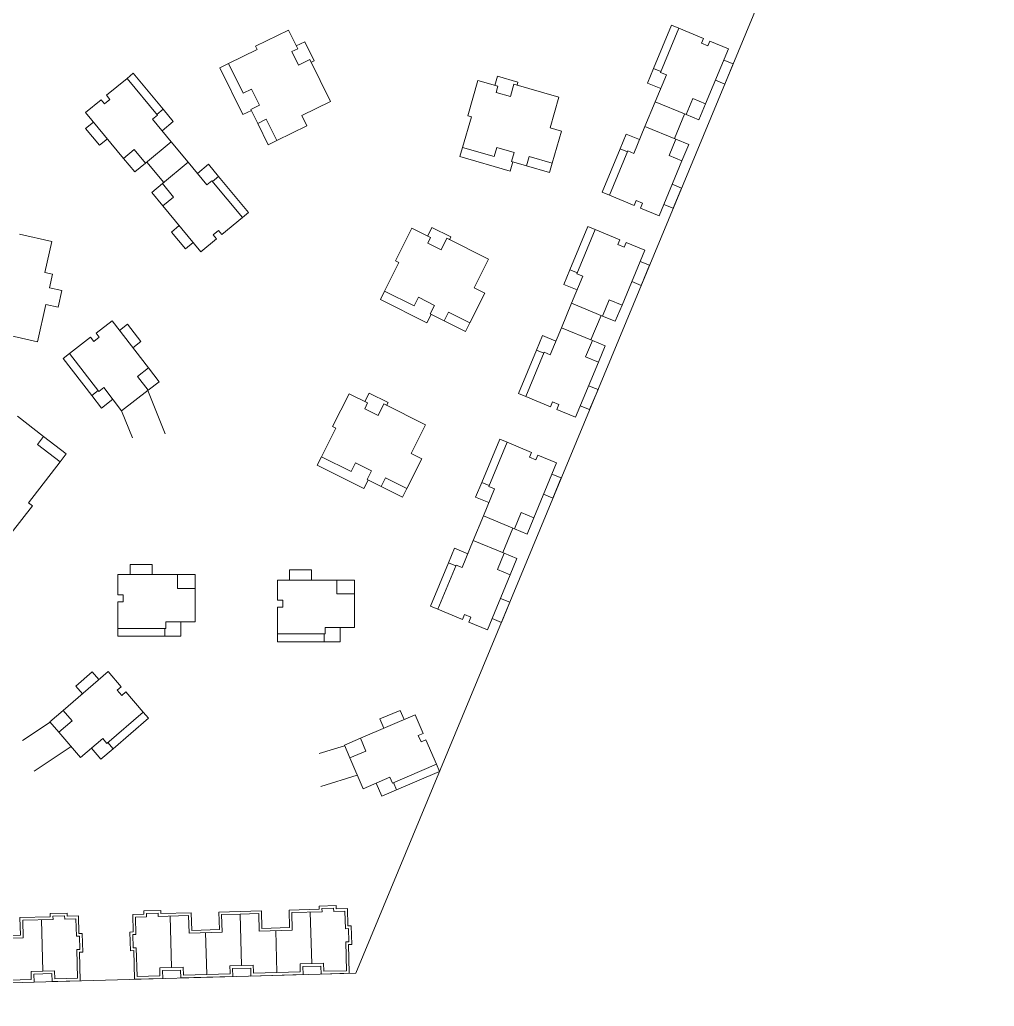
# Model space of a CAD drawing. Extents: x 109296 to 172296, y -14588 to 29909.
# Drawn here: x 121944 to 124143, y -11600 to -9373 of the extents above; entities that cross this region are included whole.
import ezdxf

# ---------------------------------------------------------------- set-up
doc = ezdxf.new("R2010")
doc.units = 0
doc.header["$LTSCALE"] = 1000
doc.header["$MEASUREMENT"] = 0
doc.layers.add('140', color=2, linetype='Continuous', lineweight=5)

msp = doc.modelspace()

# ---------------------------------------------------------------- linework, layer by layer
at = {"layer": '140', "color": 7}
for p, q in [((122703.1, -11524.9), (124143.3, -8052)), ((123374.5, -9483.1), (123414.9, -9385.5)), ((123390.2, -9492.2), (123431.5, -9392.4)), ((123414.9, -9385.5), (123431.5, -9392.4)), ((123431.5, -9392.4), (123487, -9415.4)), ((122476.7, -9433.3), (122551.1, -9397)), ((122551.1, -9397), (122571.6, -9439)), ((123487, -9415.4), (123482.4, -9426.5)), ((122480.4, -9440.8), (122476.7, -9433.3)), ((122571.6, -9439), (122558.7, -9445.4)), ((122587.9, -9423.1), (122568.5, -9432.6)), ((122608.9, -9466.3), (122587.9, -9423.1)), ((123482.4, -9426.5), (123496.8, -9432.5)), ((123543.5, -9438.8), (123492, -9563)), ((123496.8, -9432.5), (123501.4, -9421.4)), ((123501.4, -9421.4), (123543.5, -9438.8)), ((122415.7, -9472.3), (122480.4, -9440.8)), ((122558.7, -9445.4), (122573.4, -9475.6)), ((122396.2, -9481.8), (122415.7, -9472.3)), ((122447.8, -9587.5), (122396.2, -9481.8)), ((122448.3, -9539.2), (122415.7, -9472.3)), ((122573.4, -9475.6), (122599.3, -9462.9)), ((122599.3, -9462.9), (122645.6, -9557.9)), ((122602.5, -9469.4), (122608.9, -9466.3)), ((123360.7, -9516.3), (123374.5, -9483.1)), ((123374.5, -9483.1), (123391.1, -9490)), ((123554, -9473.1), (123532.9, -9464.3)), ((123535.1, -9518.5), (123554, -9473.1)), ((122186.6, -9505.7), (122140.3, -9543.9)), ((122200.4, -9494.2), (122186.6, -9505.7)), ((122255.4, -9588.9), (122186.6, -9505.7)), ((122267.8, -9575.5), (122200.4, -9494.2)), ((123022.4, -9500.7), (123016.4, -9521.5)), ((123068.5, -9514), (123022.4, -9500.7)), ((123378.2, -9558.7), (123403.5, -9497.7)), ((123403.5, -9497.7), (123390.2, -9492.2)), ((122955.5, -9590.1), (122978.4, -9510.5)), ((122978.4, -9510.5), (123023.4, -9523.5)), ((123023.4, -9523.5), (123019.4, -9537.3)), ((123051.7, -9546.6), (123059.6, -9518.9)), ((123059.6, -9518.9), (123161.1, -9548.1)), ((123066.6, -9520.9), (123068.5, -9514)), ((123390.6, -9528.7), (123360.7, -9516.3)), ((123514.1, -9509.8), (123535.1, -9518.5)), ((122140.3, -9543.9), (122148, -9553.2)), ((122467.7, -9529.8), (122448.3, -9539.2)), ((122485.6, -9566.4), (122467.7, -9529.8)), ((123019.4, -9537.3), (123051.7, -9546.6)), ((123161.1, -9548.1), (123141.2, -9617.3)), ((123463.2, -9551), (123448, -9587.6)), ((123492, -9563), (123463.2, -9551)), ((122128.3, -9553.9), (122093.2, -9582.9)), ((122136, -9563.1), (122128.3, -9553.9)), ((122148, -9553.2), (122136, -9563.1)), ((122466.1, -9575.9), (122485.6, -9566.4)), ((122645.6, -9557.9), (122580.8, -9589.4)), ((123378.2, -9558.7), (123355.2, -9614.1)), ((123448, -9587.6), (123378.2, -9558.7)), ((123492, -9563), (123476.8, -9599.6)), ((122093.2, -9582.9), (122178.9, -9686.5)), ((122244.3, -9598), (122255.4, -9588.9)), ((122267.8, -9575.5), (122253.9, -9587)), ((122290.7, -9603.3), (122267.8, -9575.5)), ((122467.2, -9578.1), (122447.8, -9587.5)), ((122481.4, -9607.2), (122466.1, -9575.9)), ((122580.8, -9589.4), (122592.4, -9613.1)), ((122943.6, -9661.6), (122963.6, -9592.4)), ((122963.6, -9592.4), (122955.5, -9590.1)), ((123444.7, -9586.3), (123421.7, -9641.7)), ((123476.8, -9599.6), (123448, -9587.6)), ((122093.2, -9618.7), (122110.8, -9604.2)), ((122286.4, -9648.9), (122244.3, -9598)), ((122265.7, -9623.9), (122290.7, -9603.3)), ((122500.8, -9597.7), (122481.4, -9607.2)), ((122505, -9655.7), (122481.4, -9607.2)), ((122524.5, -9646.3), (122500.8, -9597.7)), ((122592.4, -9613.1), (122524.5, -9646.3)), ((123141.2, -9617.3), (123166.6, -9624.6)), ((123355.2, -9614.1), (123329.9, -9675.1)), ((123425, -9643.1), (123355.2, -9614.1)), ((122124.6, -9656.6), (122093.2, -9618.7)), ((123166.6, -9624.6), (123145.7, -9697.3)), ((123312.8, -9631.6), (123299.1, -9664.9)), ((123342.8, -9644), (123312.8, -9631.6)), ((122142.2, -9642.1), (122124.6, -9656.6)), ((122228.2, -9697.1), (122286.4, -9648.9)), ((122286.4, -9648.9), (122324.7, -9695.1)), ((122524.5, -9646.3), (122505, -9655.7)), ((122937.7, -9682.4), (122943.6, -9661.6)), ((123015.1, -9682.2), (122943.6, -9661.6)), ((123021.1, -9661.4), (123015.1, -9682.2)), ((123060.3, -9672.7), (123021.1, -9661.4)), ((123409.9, -9679.6), (123425, -9643.1)), ((123453.8, -9655), (123425, -9643.1)), ((123438.7, -9691.6), (123453.8, -9655)), ((122178.9, -9686.5), (122202.9, -9666.6)), ((122202.9, -9666.6), (122228.2, -9697.1)), ((123050.7, -9714.9), (122937.7, -9682.4)), ((123054.4, -9693.5), (123060.3, -9672.7)), ((123093.8, -9682.4), (123087.8, -9703.1)), ((123145.7, -9697.3), (123093.8, -9682.4)), ((123299.1, -9664.9), (123258.6, -9762.4)), ((123316.6, -9669.5), (123275.2, -9769.3)), ((123299.1, -9664.9), (123315.7, -9671.8)), ((123329.9, -9675.1), (123316.6, -9669.5)), ((123438.7, -9691.6), (123409.9, -9679.6)), ((122178.9, -9686.5), (122204.1, -9717)), ((122204.1, -9717), (122228.2, -9697.1)), ((122230.9, -9694.8), (122269.2, -9741)), ((122266.4, -9743.3), (122324.7, -9695.1)), ((122324.7, -9695.1), (122366.7, -9746)), ((122345.3, -9720.1), (122370.3, -9699.4)), ((122370.3, -9699.4), (122393.2, -9727.1)), ((123056.7, -9694.2), (123050.7, -9714.9)), ((123087.8, -9703.1), (123054.4, -9693.5)), ((123139.7, -9718), (123087.8, -9703.1)), ((123145.7, -9697.3), (123139.7, -9718)), ((123387.2, -9815.7), (123438.7, -9691.6)), ((122393.2, -9727.1), (122379.4, -9738.6)), ((122393.2, -9727.1), (122460.6, -9808.5)), ((122242.4, -9763.2), (122266.4, -9743.3)), ((122291.7, -9773.8), (122266.4, -9743.3)), ((122366.7, -9746), (122377.8, -9736.8)), ((122377.8, -9736.8), (122446.7, -9820)), ((123416.6, -9744.8), (123437.7, -9753.5)), ((122267.6, -9793.7), (122242.4, -9763.2)), ((122267.6, -9793.7), (122291.7, -9773.8)), ((123258.6, -9762.4), (123275.2, -9769.3)), ((123275.2, -9769.3), (123330.7, -9792.3)), ((123437.7, -9753.5), (123418.8, -9799)), ((122353.3, -9897.3), (122267.6, -9793.7)), ((123330.7, -9792.3), (123335.3, -9781.2)), ((123335.3, -9781.2), (123349.7, -9787.2)), ((123349.7, -9787.2), (123345.1, -9798.3)), ((123418.8, -9799), (123397.8, -9790.2)), ((122460.6, -9808.5), (122446.7, -9820)), ((123345.1, -9798.3), (123387.2, -9815.7)), ((122304.4, -9838.1), (122286.8, -9852.6)), ((122446.7, -9820), (122400.5, -9858.2)), ((123185.9, -9937.5), (123226.4, -9840)), ((123226.4, -9840), (123243, -9846.9)), ((121943.9, -9857.4), (122016.5, -9873.7)), ((122286.8, -9852.6), (122318.2, -9890.5)), ((122392.8, -9849), (122380.8, -9858.9)), ((122380.8, -9858.9), (122388.5, -9868.2)), ((122400.5, -9858.2), (122392.8, -9849)), ((122792.5, -9917.6), (122829.5, -9843.5)), ((122829.5, -9843.5), (122871.4, -9864.5)), ((122874.6, -9842), (122864.9, -9861.3)), ((122917.5, -9863.5), (122874.6, -9842)), ((123201.6, -9946.6), (123243, -9846.9)), ((123243, -9846.9), (123298.4, -9869.8)), ((122016.5, -9873.7), (122000.7, -9944)), ((122318.2, -9890.5), (122335.7, -9876)), ((122388.5, -9868.2), (122353.3, -9897.3)), ((122871.4, -9864.5), (122864.9, -9877.4)), ((122864.9, -9877.4), (122895, -9892.4)), ((122895, -9892.4), (122907.9, -9866.7)), ((122907.9, -9866.7), (123002.3, -9914)), ((122914.3, -9869.9), (122917.5, -9863.5)), ((123298.4, -9869.8), (123293.8, -9880.9)), ((123293.8, -9880.9), (123308.3, -9886.9)), ((123308.3, -9886.9), (123312.8, -9875.8)), ((123312.8, -9875.8), (123355, -9893.3)), ((123355, -9893.3), (123303.5, -10017.4)), ((122767.7, -9985.7), (122800, -9921.3)), ((122800, -9921.3), (122792.5, -9917.6)), ((123002.3, -9914), (122970, -9978.3)), ((123365.5, -9927.5), (123344.4, -9918.8)), ((123346.6, -9973), (123365.5, -9927.5)), ((122000.7, -9944), (122018.3, -9947.9)), ((122018.3, -9947.9), (122011.5, -9978.3)), ((123172.1, -9970.8), (123185.9, -9937.5)), ((123185.9, -9937.5), (123202.6, -9944.4)), ((123189.7, -10013.1), (123214.9, -9952.1)), ((123214.9, -9952.1), (123201.6, -9946.6)), ((123202.1, -9983.2), (123172.1, -9970.8)), ((123325.6, -9964.2), (123346.6, -9973)), ((122011.5, -9978.3), (122039.6, -9984.6)), ((122039.6, -9984.6), (122031.2, -10022.1)), ((122758.1, -10005), (122767.7, -9985.7)), ((122834.2, -10019), (122767.7, -9985.7)), ((122993.7, -9990.2), (122959.8, -10057.8)), ((122970, -9978.3), (122993.7, -9990.2)), ((122003.1, -10015.8), (121984.2, -10100.1)), ((122031.2, -10022.1), (122003.1, -10015.8)), ((122863.2, -10057.7), (122758.1, -10005)), ((122843.9, -9999.7), (122834.2, -10019)), ((122880.4, -10018), (122843.9, -9999.7)), ((122870.7, -10037.3), (122880.4, -10018)), ((123189.7, -10013.1), (123166.7, -10068.6)), ((123259.5, -10042.1), (123189.7, -10013.1)), ((123274.7, -10005.5), (123259.5, -10042.1)), ((123303.5, -10017.4), (123274.7, -10005.5)), ((123303.5, -10017.4), (123288.3, -10054)), ((122872.9, -10038.4), (122863.2, -10057.7)), ((122901.8, -10052.9), (122870.7, -10037.3)), ((122911.5, -10033.6), (122901.8, -10052.9)), ((122959.8, -10057.8), (122911.5, -10033.6)), ((123256.2, -10040.7), (123233.2, -10096.1)), ((122116.6, -10080.5), (122152.8, -10052.7)), ((122152.8, -10052.7), (122234.8, -10159.1)), ((122187.7, -10060.6), (122169.6, -10074.5)), ((122217.7, -10099.6), (122187.7, -10060.6)), ((122950.1, -10077.1), (122901.8, -10052.9)), ((122959.8, -10057.8), (122950.1, -10077.1)), ((123288.3, -10054), (123259.5, -10042.1)), ((121984.2, -10100.1), (121894, -10079.9)), ((122124, -10090), (122116.6, -10080.5)), ((123166.7, -10068.6), (123141.4, -10129.5)), ((123236.5, -10097.5), (123166.7, -10068.6)), ((122056.8, -10126.7), (122104.3, -10090)), ((122104.3, -10090), (122111.6, -10099.5)), ((122111.6, -10099.5), (122124, -10090)), ((122199.6, -10113.5), (122217.7, -10099.6)), ((123124.3, -10086.1), (123110.5, -10119.3)), ((123154.3, -10098.5), (123124.3, -10086.1)), ((123221.3, -10134.1), (123236.5, -10097.5)), ((123265.3, -10109.5), (123236.5, -10097.5)), ((122042.5, -10137.7), (122056.8, -10126.7)), ((122122.7, -10212.2), (122056.8, -10126.7)), ((123110.5, -10119.3), (123070.1, -10216.9)), ((123128.1, -10124), (123086.7, -10223.8)), ((123110.5, -10119.3), (123127.2, -10126.2)), ((123141.4, -10129.5), (123128.1, -10124)), ((123250.2, -10146), (123265.3, -10109.5)), ((122107, -10221.3), (122042.5, -10137.7)), ((123198.7, -10270.2), (123250.2, -10146)), ((123250.2, -10146), (123221.3, -10134.1)), ((122234.8, -10159.1), (122210.1, -10178.2)), ((122234.8, -10159.1), (122259, -10190.5)), ((122210.1, -10178.2), (122234.3, -10209.5)), ((122259, -10190.5), (122234.3, -10209.5)), ((122107, -10221.3), (122121.2, -10210.3)), ((122134.1, -10203.4), (122122.7, -10212.2)), ((122174.4, -10255.7), (122134.1, -10203.4)), ((122234.3, -10209.5), (122174.4, -10255.7)), ((122233.8, -10209.9), (122272.3, -10307.7)), ((122650.3, -10291.4), (122687.4, -10217.4)), ((122687.4, -10217.4), (122729.3, -10238.3)), ((122732.5, -10215.8), (122722.8, -10235.1)), ((122775.4, -10237.3), (122732.5, -10215.8)), ((123070.1, -10216.9), (123086.7, -10223.8)), ((123228.1, -10199.3), (123249.2, -10208)), ((123249.2, -10208), (123230.3, -10253.4)), ((122129, -10249.8), (122107, -10221.3)), ((122154.6, -10230), (122129, -10249.8)), ((122729.3, -10238.3), (122722.8, -10251.2)), ((122752.9, -10266.2), (122765.8, -10240.5)), ((122765.8, -10240.5), (122860.2, -10287.8)), ((122772.2, -10243.7), (122775.4, -10237.3)), ((123086.7, -10223.8), (123142.1, -10246.8)), ((123142.1, -10246.8), (123146.7, -10235.7)), ((123146.7, -10235.7), (123161.1, -10241.6)), ((122174.4, -10255.7), (122198.7, -10317.3)), ((122722.8, -10251.2), (122752.9, -10266.2)), ((123161.1, -10241.6), (123156.6, -10252.7)), ((123156.6, -10252.7), (123198.7, -10270.2)), ((123230.3, -10253.4), (123209.2, -10244.7)), ((121998.2, -10313.8), (121939.4, -10268.3)), ((122625.6, -10359.5), (122657.9, -10295.2)), ((122657.9, -10295.2), (122650.3, -10291.4)), ((122860.2, -10287.8), (122827.9, -10352.2)), ((121984.3, -10331.8), (121998.2, -10313.8)), ((122049.5, -10353.4), (121998.2, -10313.8)), ((122986.9, -10417.5), (123027.4, -10319.9)), ((123002.6, -10426.6), (123044, -10326.8)), ((123027.4, -10319.9), (123044, -10326.8)), ((123044, -10326.8), (123099.4, -10349.8)), ((122035.6, -10371.4), (121984.3, -10331.8)), ((122827.9, -10352.2), (122851.5, -10364)), ((123099.4, -10349.8), (123094.8, -10360.9)), ((121964.4, -10463.6), (122035.6, -10371.4)), ((122035.6, -10371.4), (122049.5, -10353.4)), ((122615.9, -10378.9), (122625.6, -10359.5)), ((122692.1, -10392.9), (122625.6, -10359.5)), ((122701.8, -10373.5), (122692.1, -10392.9)), ((122738.3, -10391.8), (122701.8, -10373.5)), ((122851.5, -10364), (122817.7, -10431.6)), ((123094.8, -10360.9), (123109.2, -10366.9)), ((123155.9, -10373.3), (123104.5, -10497.4)), ((123109.2, -10366.9), (123113.8, -10355.8)), ((123113.8, -10355.8), (123155.9, -10373.3)), ((122721.1, -10431.5), (122615.9, -10378.9)), ((122728.6, -10411.1), (122738.3, -10391.8)), ((122730.8, -10412.2), (122721.1, -10431.5)), ((122759.7, -10426.7), (122728.6, -10411.1)), ((122769.4, -10407.4), (122759.7, -10426.7)), ((122817.7, -10431.6), (122769.4, -10407.4)), ((122973.1, -10450.7), (122986.9, -10417.5)), ((122986.9, -10417.5), (123003.5, -10424.4)), ((123166.4, -10407.5), (123145.4, -10398.8)), ((123147.6, -10452.9), (123166.4, -10407.5)), ((122808, -10450.9), (122759.7, -10426.7)), ((122817.7, -10431.6), (122808, -10450.9)), ((122990.6, -10493.1), (123015.9, -10432.1)), ((123015.9, -10432.1), (123002.6, -10426.6)), ((121973, -10470.2), (121964.4, -10463.6)), ((123003, -10463.2), (122973.1, -10450.7)), ((123126.5, -10444.2), (123147.6, -10452.9)), ((121925.3, -10531.9), (121973, -10470.2)), ((123075.6, -10485.5), (123060.5, -10522)), ((123104.5, -10497.4), (123075.6, -10485.5)), ((122990.7, -10493.1), (122967.7, -10548.5)), ((123060.5, -10522), (122990.6, -10493.1)), ((123104.5, -10497.4), (123089.3, -10534)), ((123057.2, -10520.7), (123034.2, -10576.1)), ((123089.3, -10534), (123060.5, -10522)), ((122967.6, -10548.5), (122942.4, -10609.5)), ((123037.5, -10577.5), (122967.6, -10548.5)), ((122925.3, -10566.1), (122911.5, -10599.3)), ((122955.2, -10578.5), (122925.3, -10566.1)), ((123022.3, -10614.1), (123037.5, -10577.5)), ((123066.3, -10589.4), (123037.5, -10577.5)), ((123051.1, -10626), (123066.3, -10589.4)), ((122193.7, -10602.9), (122193.7, -10625.7)), ((122242.9, -10602.9), (122193.7, -10602.9)), ((122242.9, -10625.7), (122242.9, -10602.9)), ((122553.4, -10615.2), (122553.4, -10638)), ((122602.6, -10615.2), (122553.4, -10615.2)), ((122602.6, -10638), (122602.6, -10615.2)), ((122911.5, -10599.3), (122871.1, -10696.9)), ((122929.1, -10604), (122887.7, -10703.7)), ((122911.5, -10599.3), (122928.1, -10606.2)), ((122942.4, -10609.5), (122929.1, -10604)), ((123051.1, -10626), (123022.3, -10614.1)), ((122166.1, -10625.7), (122300.5, -10625.7)), ((122166.1, -10671.3), (122166.1, -10625.7)), ((122300.5, -10625.7), (122340.1, -10625.7)), ((122300.5, -10625.7), (122300.5, -10656.9)), ((122340.1, -10625.7), (122340.1, -10656.9)), ((122525.8, -10638), (122660.2, -10638)), ((122525.8, -10683.6), (122525.8, -10638)), ((122660.2, -10638), (122699.8, -10638)), ((122660.2, -10638), (122660.2, -10669.2)), ((122699.8, -10638), (122699.8, -10669.2)), ((122999.6, -10750.2), (123051.1, -10626)), ((122300.5, -10656.9), (122340.1, -10656.9)), ((122340.1, -10656.9), (122340.1, -10732.5)), ((122178.1, -10671.3), (122166.1, -10671.3)), ((122166.1, -10686.9), (122178.1, -10686.9)), ((122166.1, -10746.9), (122166.1, -10686.9)), ((122178.1, -10686.9), (122178.1, -10671.3)), ((122537.8, -10683.6), (122525.8, -10683.6)), ((122537.8, -10699.2), (122537.8, -10683.6)), ((122660.2, -10669.2), (122699.8, -10669.2)), ((122699.8, -10669.2), (122699.8, -10744.8)), ((123029.1, -10679.2), (123050.1, -10688)), ((122525.8, -10699.2), (122537.8, -10699.2)), ((122525.8, -10759.2), (122525.8, -10699.2)), ((122871.1, -10696.9), (122887.7, -10703.7)), ((122887.7, -10703.7), (122943.1, -10726.7)), ((123050.1, -10688), (123031.3, -10733.4)), ((122943.1, -10726.7), (122947.7, -10715.6)), ((122947.7, -10715.6), (122962.1, -10721.6)), ((122962.1, -10721.6), (122957.5, -10732.7)), ((123031.3, -10733.4), (123010.2, -10724.7)), ((122166.1, -10764.9), (122166.1, -10746.9)), ((122274.1, -10746.9), (122166.1, -10746.9)), ((122271.7, -10764.9), (122271.7, -10746.9)), ((122274.1, -10732.5), (122274.1, -10746.9)), ((122340.1, -10732.5), (122274.1, -10732.5)), ((122307.7, -10732.5), (122307.7, -10764.9)), ((122633.8, -10744.8), (122633.8, -10759.2)), ((122699.8, -10744.8), (122633.8, -10744.8)), ((122667.4, -10744.8), (122667.4, -10777.2)), ((122957.5, -10732.7), (122999.6, -10750.2)), ((122271.7, -10764.9), (122166.1, -10764.9)), ((122307.7, -10764.9), (122271.7, -10764.9)), ((122525.8, -10777.2), (122525.8, -10759.2)), ((122633.8, -10759.2), (122525.8, -10759.2)), ((122631.4, -10777.2), (122631.4, -10759.2)), ((122631.4, -10777.2), (122525.8, -10777.2)), ((122667.4, -10777.2), (122631.4, -10777.2)), ((122143.8, -10844.2), (122042.1, -10932)), ((122070.8, -10877.1), (122108, -10845)), ((122108, -10845), (122122.9, -10862.2)), ((122173.6, -10878.7), (122143.8, -10844.2)), ((122085.7, -10894.4), (122070.8, -10877.1)), ((122164.5, -10886.5), (122173.6, -10878.7)), ((122174.7, -10898.3), (122164.5, -10886.5)), ((122183.8, -10890.5), (122174.7, -10898.3)), ((122223, -10935.9), (122183.8, -10890.5)), ((122042.1, -10932), (122012.1, -10957.9)), ((122042.1, -10932), (122062.5, -10955.6)), ((122141.3, -11006.5), (122223, -10935.9)), ((122154.9, -11018.5), (122234.8, -10949.5)), ((122234.8, -10949.5), (122223, -10935.9)), ((122836.8, -10942.1), (122713.3, -10995.1)), ((122757.3, -10951.4), (122802.5, -10932)), ((122766.3, -10972.4), (122757.3, -10951.4)), ((122802.5, -10932), (122811.5, -10953)), ((122854.8, -10984), (122836.8, -10942.1)), ((121950.8, -11000.2), (122012.9, -10958.8)), ((122012.1, -10957.9), (122032.5, -10981.5)), ((122062.5, -10955.6), (122032.5, -10981.5)), ((122032.5, -10981.5), (122081.9, -11038.7)), ((122081.9, -11038.7), (122131.9, -10995.6)), ((122131.9, -10995.6), (122141.3, -11006.5)), ((122713.3, -10995.1), (122676.9, -11010.7)), ((122713.3, -10995.1), (122725.6, -11023.8)), ((122843.8, -10988.7), (122854.8, -10984)), ((122849.9, -11003), (122843.8, -10988.7)), ((122861, -10998.3), (122849.9, -11003)), ((122884.6, -11053.4), (122861, -10998.3)), ((121977.1, -11069.2), (122060.3, -11013.7)), ((122106.5, -11017.6), (122127.6, -11042.1)), ((122127.6, -11042.1), (122154.9, -11018.5)), ((122154.9, -11018.5), (122143.1, -11004.9)), ((122619.7, -11029.7), (122677.4, -11011.8)), ((122676.9, -11010.7), (122689.2, -11039.4)), ((122725.6, -11023.8), (122689.2, -11039.4)), ((122689.2, -11039.4), (122719.1, -11108.9)), ((122785.4, -11096.1), (122884.6, -11053.4)), ((122891.7, -11070), (122884.6, -11053.4)), ((122623.9, -11103.8), (122706, -11078.3)), ((122719.1, -11108.9), (122779.7, -11082.8)), ((122779.7, -11082.8), (122785.4, -11096.1)), ((122794.7, -11111.6), (122891.7, -11070)), ((122748.8, -11096.1), (122761.6, -11125.8)), ((122794.7, -11111.6), (122787.6, -11095.1)), ((122761.6, -11125.8), (122794.7, -11111.6)), ((122620.2, -11373.6), (122658.5, -11372.5)), ((122620.4, -11380.8), (122620.2, -11373.6)), ((122658.5, -11372.5), (122658.7, -11379.7)), ((121945, -11399.8), (122013.4, -11397.8)), ((122013.2, -11390.6), (122051.6, -11389.6)), ((122013.4, -11397.8), (122013.2, -11390.6)), ((122019.4, -11396.5), (122045.7, -11395.7)), ((122019.6, -11403.7), (122019.4, -11396.5)), ((122045.7, -11395.7), (122046, -11402.9)), ((122051.6, -11389.6), (122051.8, -11396.8)), ((122051.8, -11396.8), (122077, -11396)), ((122077, -11396), (122078.1, -11435.6)), ((122199.3, -11392.6), (122224.5, -11391.9)), ((122200.4, -11432.2), (122199.3, -11392.6)), ((122205.5, -11398.4), (122230.7, -11397.7)), ((122206.6, -11438), (122205.5, -11398.4)), ((122224.3, -11384.7), (122262.7, -11383.6)), ((122224.5, -11391.9), (122224.3, -11384.7)), ((122230.5, -11390.5), (122256.9, -11389.8)), ((122230.7, -11397.7), (122230.5, -11390.5)), ((122256.9, -11389.8), (122257.1, -11397)), ((122257.1, -11397), (122325.4, -11395.1)), ((122262.7, -11383.6), (122262.9, -11390.8)), ((122262.9, -11390.8), (122331.3, -11388.9)), ((122286.7, -11512.6), (122283.5, -11396.2)), ((122325.4, -11395.1), (122326.6, -11434.6)), ((122331.3, -11388.9), (122332.4, -11428.5)), ((122393.6, -11387.1), (122489.6, -11384.4)), ((122394.8, -11426.7), (122393.6, -11387.1)), ((122399.8, -11393), (122441.8, -11391.8)), ((122400.9, -11432.6), (122399.8, -11393)), ((122483.8, -11390.6), (122441.8, -11391.8)), ((122445.1, -11508.1), (122441.8, -11391.8)), ((122445.1, -11508.1), (122441.8, -11391.8)), ((122445.1, -11508.1), (122441.8, -11391.8)), ((122445.1, -11508.1), (122441.8, -11391.8)), ((122484.9, -11430.2), (122483.8, -11390.6)), ((122489.6, -11384.4), (122490.7, -11424)), ((122552, -11382.7), (122620.4, -11380.8)), ((122553.1, -11422.3), (122552, -11382.7)), ((122626.5, -11386.6), (122558.1, -11388.5)), ((122558.1, -11388.5), (122559.3, -11428.1)), ((122603.4, -11503.7), (122600.1, -11387.3)), ((122652.7, -11378.7), (122626.3, -11379.4)), ((122626.3, -11379.4), (122626.5, -11386.6)), ((122652.9, -11385.9), (122652.7, -11378.7)), ((122678.1, -11385.1), (122652.9, -11385.9)), ((122658.7, -11379.7), (122683.9, -11379)), ((122679.2, -11424.7), (122678.1, -11385.1)), ((122683.9, -11379), (122685, -11418.6)), ((121946.1, -11439.3), (121945, -11399.8)), ((121951.2, -11405.6), (122019.6, -11403.7)), ((121952.3, -11445.2), (121951.2, -11405.6)), ((121996.4, -11520.8), (121993.2, -11404.4)), ((122046, -11402.9), (122071.1, -11402.2)), ((122071.1, -11402.2), (122072.3, -11441.8)), ((122685, -11418.6), (122692.2, -11418.4)), ((122692.2, -11418.4), (122693.4, -11460.3)), ((121883.8, -11441.1), (121946.1, -11439.3)), ((122072.3, -11441.8), (122079.5, -11441.6)), ((122078.1, -11435.6), (122085.3, -11435.4)), ((122079.5, -11441.6), (122080.3, -11471.6)), ((122085.3, -11435.4), (122086.5, -11477.4)), ((122193.2, -11432.4), (122200.4, -11432.2)), ((122194.4, -11474.4), (122193.2, -11432.4)), ((122199.4, -11438.2), (122206.6, -11438)), ((122200.2, -11468.2), (122199.4, -11438.2)), ((122326.6, -11434.6), (122400.9, -11432.6)), ((122332.4, -11428.5), (122394.8, -11426.7)), ((122363.7, -11433.6), (122366.4, -11528.4)), ((122363.7, -11433.6), (122366.4, -11528.4)), ((122559.3, -11428.1), (122484.9, -11430.2)), ((122490.7, -11424), (122553.1, -11422.3)), ((122522.1, -11429.1), (122524.7, -11523.9)), ((122522.1, -11429.1), (122524.7, -11523.9)), ((122686.4, -11424.5), (122679.2, -11424.7)), ((122687.3, -11454.5), (122686.4, -11424.5)), ((121877.9, -11447.3), (121952.3, -11445.2)), ((122680.1, -11454.7), (122687.3, -11454.5)), ((122681.9, -11519.5), (122680.1, -11454.7)), ((122693.4, -11460.3), (122686.2, -11460.5)), ((122686.2, -11460.5), (122688, -11525.3)), ((122080.3, -11471.6), (122073.1, -11471.8)), ((122073.1, -11471.8), (122074.9, -11536.6)), ((122086.5, -11477.4), (122079.3, -11477.6)), ((122079.3, -11477.6), (122081.1, -11542.4)), ((122201.6, -11474.2), (122194.4, -11474.4)), ((122207.4, -11468), (122200.2, -11468.2)), ((122203.4, -11538.9), (122201.6, -11474.2)), ((122209.3, -11532.8), (122207.4, -11468)), ((122445.1, -11508.1), (122418.7, -11508.9)), ((122418.7, -11508.9), (122419.1, -11523.9)), ((122445.1, -11508.1), (122471.5, -11507.4)), ((122471.5, -11507.4), (122471.9, -11522.4)), ((122577, -11504.4), (122629.8, -11502.9)), ((122577.5, -11522.4), (122577, -11504.4)), ((122624, -11509.1), (122583.2, -11510.3)), ((122583.2, -11510.3), (122583.7, -11528.3)), ((122624.5, -11527.1), (122624, -11509.1)), ((122629.8, -11502.9), (122630.3, -11520.9)), ((120038, -11599.8), (122703.1, -11524.9)), ((122022.8, -11520), (121970.1, -11521.5)), ((121970.1, -11521.5), (121970.6, -11539.5)), ((122017, -11526.2), (121976.2, -11527.3)), ((121976.2, -11527.3), (121976.7, -11545.3)), ((122017.5, -11544.2), (122017, -11526.2)), ((122023.3, -11538), (122022.8, -11520)), ((122260.8, -11531.3), (122209.3, -11532.8)), ((122313.1, -11511.9), (122260.3, -11513.3)), ((122260.3, -11513.3), (122260.8, -11531.3)), ((122307.3, -11518), (122266.5, -11519.2)), ((122266.5, -11519.2), (122267, -11537.2)), ((122307.8, -11536), (122307.3, -11518)), ((122313.6, -11529.8), (122313.1, -11511.9)), ((122419.2, -11526.9), (122313.6, -11529.8)), ((122425.3, -11532.7), (122366.6, -11534.4)), ((122419.1, -11523.9), (122419.2, -11526.9)), ((122465.6, -11513.6), (122424.8, -11514.7)), ((122424.8, -11514.7), (122425.3, -11532.7)), ((122466.1, -11531.6), (122465.6, -11513.6)), ((122583.7, -11528.3), (122466.1, -11531.6)), ((122471.9, -11522.4), (122472, -11525.4)), ((122472, -11525.4), (122577.5, -11522.4)), ((122688, -11525.3), (122624.5, -11527.1)), ((122630.3, -11520.9), (122681.9, -11519.5)), ((121976.7, -11545.3), (121859.2, -11548.6)), ((121970.6, -11539.5), (121865, -11542.5)), ((122081.1, -11542.4), (122017.5, -11544.2)), ((122074.9, -11536.6), (122023.3, -11538)), ((122267, -11537.2), (122203.4, -11538.9)), ((122366.6, -11534.4), (122307.8, -11536))]:
    msp.add_line(p, q, dxfattribs=at)

doc.saveas('drawing.dxf')
